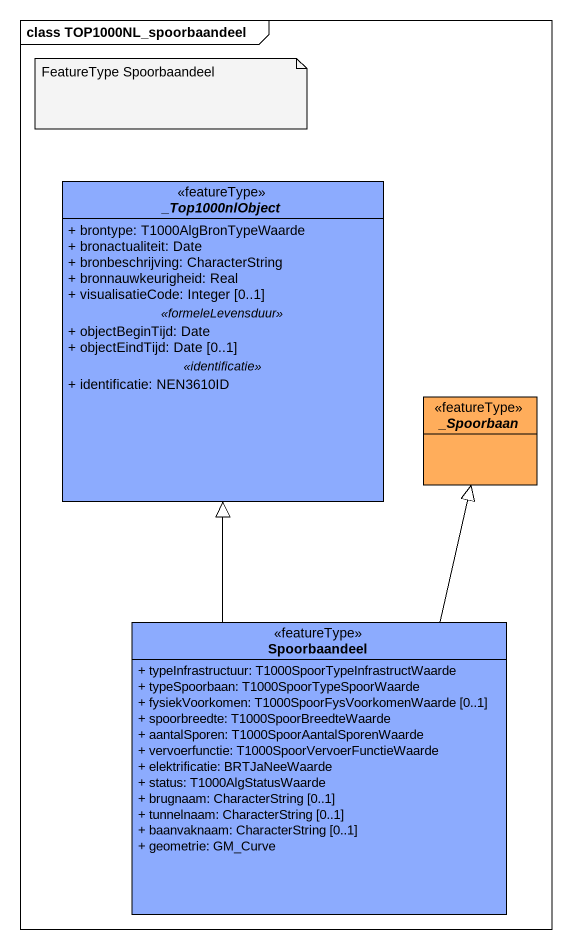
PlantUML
@startuml
mainframe class TOP1000NL_spoorbaandeel
hide circle
hide empty members
skinparam classAttributeIconSize 0
abstract class "_Top1000nlObject" as Top1000nlObject <<featureType>> #8CABFE {
  + brontype: T1000AlgBronTypeWaarde
  + bronactualiteit: Date
  + bronbeschrijving: CharacterString
  + bronnauwkeurigheid: Real
  + visualisatieCode: Integer [0..1]
  .. <<formeleLevensduur>> ..
  + objectBeginTijd: Date
  + objectEindTijd: Date [0..1]
  .. <<identificatie>> ..
  + identificatie: NEN3610ID
}
abstract class "_Spoorbaan" as Spoorbaan <<featureType>> #FFAD5B
class Spoorbaandeel <<featureType>> #8CABFE {
  + typeInfrastructuur: T1000SpoorTypeInfrastructWaarde
  + typeSpoorbaan: T1000SpoorTypeSpoorWaarde
  + fysiekVoorkomen: T1000SpoorFysVoorkomenWaarde [0..1]
  + spoorbreedte: T1000SpoorBreedteWaarde
  + aantalSporen: T1000SpoorAantalSporenWaarde
  + vervoerfunctie: T1000SpoorVervoerFunctieWaarde
  + elektrificatie: BRTJaNeeWaarde
  + status: T1000AlgStatusWaarde
  + brugnaam: CharacterString [0..1]
  + tunnelnaam: CharacterString [0..1]
  + baanvaknaam: CharacterString [0..1]
  + geometrie: GM_Curve
}
Spoorbaandeel -up-|> Top1000nlObject
Spoorbaandeel -up-|> Spoorbaan
note as N1
  FeatureType Spoorbaandeel
end note
@enduml
